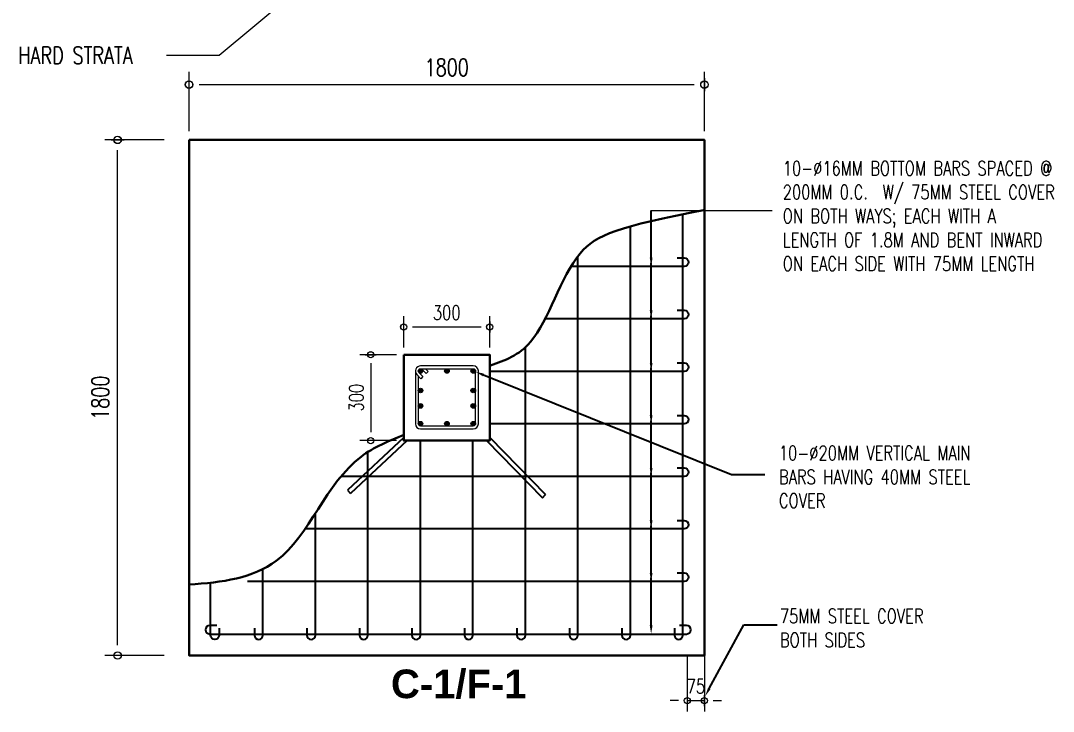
# Model space of a CAD drawing. Header units: millimetres. Extents: x 1634676 to 2610633, y -385676 to -37463.
# Drawn here: x 2099123 to 2102729, y -63676 to -61265 of the extents above; entities that cross this region are included whole.
import ezdxf
from ezdxf import colors
from ezdxf.entities.mleader import LeaderData, LeaderLine
from ezdxf.math import Vec2, Vec3

# ---------------------------------------------------------------- set-up
doc = ezdxf.new("R2010")
doc.units = ezdxf.units.MM
doc.header["$MEASUREMENT"] = 0
doc.layers.get('0').update_dxf_attribs({"lineweight": 15})
doc.layers.get('Defpoints').update_dxf_attribs({"color": 250})
for name, color, linetype, lineweight in [('ST-ANNOT_A', 74, 'Continuous', 20), ('ST-ANNOT_ALeadLines', 250, 'Continuous', 13), ('ST-COL_E', 6, 'Continuous', 30), ('ST-DIM_E', 250, 'Continuous', 13), ('ST-STL_E', 5, 'Continuous', 25), ('ST-TIES_E', 14, 'Continuous', 15)]:
    doc.layers.add(name, color=color, linetype=linetype, lineweight=lineweight)
doc.styles.add('ST_TEXT', font='romans.shx', dxfattribs={"width": 0.75})
doc.styles.get("Standard").update_dxf_attribs({"font": 'GOTHIC.TTF'})
doc.dimstyles.new('ST_D25', dxfattribs={"dimscale": 25, "dimtxt": 2, "dimasz": 1.2, "dimexe": 1.5, "dimexo": 1, "dimgap": 1, "dimtad": 1, "dimdec": 0, "dimzin": 1, "dimdsep": 46, "dimtxsty": 'ST_TEXT', "dimblk": 'OpenIndicator', "dimcen": 1, "dimclrd": 256, "dimclre": 256, "dimclrt": 7, "dimadec": 0, "dimazin": 0, "dimtfac": 1, "dimtdec": 0, "dimtix": 1, "dimtmove": 2, "dimatfit": 3, "dimldrblk": 'OPEN90', "dimfxl": 0.075, "dimlwd": -1, "dimlwe": -1, "dimarcsym": 0})
doc.dimstyles.new('ST_D30', dxfattribs={"dimscale": 30, "dimtxt": 2, "dimasz": 1.2, "dimexe": 1.5, "dimexo": 1, "dimgap": 1, "dimtad": 1, "dimdec": 0, "dimzin": 1, "dimdsep": 46, "dimtxsty": 'ST_TEXT', "dimblk": 'OpenIndicator', "dimcen": 1, "dimclrd": 256, "dimclre": 256, "dimclrt": 7, "dimadec": 0, "dimazin": 0, "dimtfac": 1, "dimtdec": 0, "dimtix": 1, "dimtmove": 2, "dimatfit": 3, "dimldrblk": 'OPEN90', "dimfxl": 0.075, "dimlwd": -1, "dimlwe": -1, "dimarcsym": 0})
doc.dimstyles.new('ST_D35', dxfattribs={"dimscale": 35, "dimtxt": 2, "dimasz": 1.2, "dimexe": 1.5, "dimexo": 1, "dimgap": 1, "dimtad": 1, "dimdec": 0, "dimzin": 1, "dimdsep": 46, "dimtxsty": 'ST_TEXT', "dimblk": 'OpenIndicator', "dimcen": 1, "dimclrd": 256, "dimclre": 256, "dimclrt": 7, "dimadec": 0, "dimazin": 0, "dimtfac": 1, "dimtdec": 0, "dimtix": 1, "dimtmove": 2, "dimatfit": 3, "dimldrblk": 'OPEN90', "dimfxl": 0.075, "dimlwd": -1, "dimlwe": -1, "dimarcsym": 0})

# ---------------------------------------------------------------- blocks, each defined once
blk = doc.blocks.new('OpenIndicator')
at = {"layer": 'ST-DIM_E'}
h = blk.add_hatch(color=255, dxfattribs=at)
h.paths.add_polyline_path([(0.35, 0), (0.365, 0, 0.414214), (0, 0.365), (0, 0.35, -0.414214)])
h.paths.add_polyline_path([(0, 0.35), (0, 0.365, 0.414214), (-0.365, 0), (-0.35, 0, -0.414214)])
h.paths.add_polyline_path([(0, -0.35), (0, -0.365, 0.414214), (0.365, 0), (0.35, 0, -0.414214)])
h.paths.add_polyline_path([(-0.35, 0), (-0.365, 0, 0.414214), (0, -0.365), (0, -0.35, -0.414214)])
at = {"layer": 'ST-DIM_E', "color": 255}
blk.add_line((0, 0.634), (0, -0.634), dxfattribs=at)
at = {"layer": 'ST-DIM_E', "color": 255, "const_width": 0.01}
blk.add_lwpolyline([(-0.63, 0), (0.63, 0)], dxfattribs=at)
at = {"layer": 'ST-DIM_E', "color": 255}
for radius in [0.365, 0.35]:
    blk.add_circle((0, 0), radius, dxfattribs=at)
blk = doc.blocks.new('*D1738')
at = {"layer": 'Defpoints', "color": 0, "transparency": 16777216}
for p in [(2100760.9, -62334.3), (2100460.9, -62431.2), (2100760.9, -62431.2)]:
    blk.add_point(p, dxfattribs=at)
at = {"layer": 'ST-DIM_E', "transparency": 16777216}
for p, q in [((2100460.9, -62406.2), (2100460.9, -62296.8)), ((2100760.9, -62406.2), (2100760.9, -62296.8)), ((2100490.9, -62334.3), (2100730.9, -62334.3))]:
    blk.add_line(p, q, dxfattribs=at)
at = {"layer": 'ST-DIM_E', "transparency": 16777216, "xscale": 30, "yscale": 30, "zscale": 30, "rotation": 180}
blk.add_blockref('OpenIndicator', (2100460.9, -62334.3), dxfattribs=at)
at = {"layer": 'ST-DIM_E', "transparency": 16777216, "xscale": 30, "yscale": 30, "zscale": 30}
blk.add_blockref('OpenIndicator', (2100760.9, -62334.3), dxfattribs=at)
at = {"layer": 'ST-DIM_E', "color": 7, "transparency": 16777216, "insert": (2100610.9, -62284.3), "char_height": 50, "attachment_point": 5, "style": 'ST_TEXT'}
blk.add_mtext('300', dxfattribs=at)
blk = doc.blocks.new('_Open90')
at = {"color": 0, "linetype": 'ByBlock', "lineweight": -2}
for p, q in [((0, 0), (-1, 0)), ((-0.5, 0.5), (0, 0)), ((0, 0), (-0.5, -0.5))]:
    blk.add_line(p, q, dxfattribs=at)
blk = doc.blocks.new('*D1739')
at = {"layer": 'Defpoints', "color": 0, "transparency": 16777216}
for p in [(2100460.9, -62431.2), (2100345.3, -62731.2), (2100460.9, -62731.2)]:
    blk.add_point(p, dxfattribs=at)
at = {"layer": 'ST-DIM_E', "transparency": 16777216}
for p, q in [((2100435.9, -62431.2), (2100307.8, -62431.2)), ((2100345.3, -62461.2), (2100345.3, -62701.2)), ((2100435.9, -62731.2), (2100307.8, -62731.2))]:
    blk.add_line(p, q, dxfattribs=at)
at = {"layer": 'ST-DIM_E', "transparency": 16777216, "xscale": 30, "yscale": 30, "zscale": 30}
for p, rotation in [((2100345.3, -62431.2), 90), ((2100345.3, -62731.2), 270)]:
    blk.add_blockref('OpenIndicator', p, dxfattribs=dict(at, rotation=rotation))
at = {"layer": 'ST-DIM_E', "color": 7, "transparency": 16777216, "insert": (2100295.3, -62581.2), "char_height": 50, "attachment_point": 5, "rotation": 90, "style": 'ST_TEXT'}
blk.add_mtext('300', dxfattribs=at)
blk = doc.blocks.new('*D1737')
at = {"layer": 'Defpoints', "color": 0, "transparency": 16777216}
for p in [(2101450.9, -63454.2), (2101510.9, -63454.2), (2101510.9, -63638.7)]:
    blk.add_point(p, dxfattribs=at)
at = {"layer": 'ST-DIM_E', "transparency": 16777216}
for p, q in [((2101450.9, -63479.2), (2101450.9, -63676.2)), ((2101510.9, -63479.2), (2101510.9, -63676.2)), ((2101420.9, -63638.7), (2101390.9, -63638.7)), ((2101450.9, -63638.7), (2101510.9, -63638.7)), ((2101540.9, -63638.7), (2101570.9, -63638.7))]:
    blk.add_line(p, q, dxfattribs=at)
at = {"layer": 'ST-DIM_E', "transparency": 16777216, "xscale": 30, "yscale": 30, "zscale": 30}
blk.add_blockref('OpenIndicator', (2101450.9, -63638.7), dxfattribs=at)
at = {"layer": 'ST-DIM_E', "transparency": 16777216, "xscale": 30, "yscale": 30, "zscale": 30, "rotation": 180}
blk.add_blockref('OpenIndicator', (2101510.9, -63638.7), dxfattribs=at)
at = {"layer": 'ST-DIM_E', "color": 7, "transparency": 16777216, "insert": (2101480.9, -63588.7), "char_height": 50, "width": 58.929, "attachment_point": 5, "style": 'ST_TEXT'}
blk.add_mtext('75', dxfattribs=at)
blk = doc.blocks.new('*D1740')
at = {"layer": 'Defpoints', "color": 0, "ltscale": 2, "transparency": 16777216}
for p in [(2101510.9, -61488.2), (2099710.9, -61681.2), (2101510.9, -61681.2)]:
    blk.add_point(p, dxfattribs=at)
at = {"layer": 'ST-DIM_E', "ltscale": 2, "transparency": 16777216}
for p, q in [((2099710.9, -61651.2), (2099710.9, -61443.2)), ((2101510.9, -61651.2), (2101510.9, -61443.2)), ((2099746.9, -61488.2), (2101474.9, -61488.2))]:
    blk.add_line(p, q, dxfattribs=at)
at = {"layer": 'ST-DIM_E', "ltscale": 2, "transparency": 16777216, "xscale": 36, "yscale": 36, "zscale": 36, "rotation": 180}
blk.add_blockref('OpenIndicator', (2099710.9, -61488.2), dxfattribs=at)
at = {"layer": 'ST-DIM_E', "ltscale": 2, "transparency": 16777216, "xscale": 36, "yscale": 36, "zscale": 36}
blk.add_blockref('OpenIndicator', (2101510.9, -61488.2), dxfattribs=at)
at = {"layer": 'ST-DIM_E', "color": 7, "ltscale": 2, "transparency": 16777216, "insert": (2100610.9, -61428.2), "char_height": 60, "attachment_point": 5, "style": 'ST_TEXT'}
blk.add_mtext('1800', dxfattribs=at)
blk = doc.blocks.new('*D1741')
at = {"layer": 'Defpoints', "color": 0, "ltscale": 2, "transparency": 16777216}
for p in [(2099461.4, -61681.2), (2099654.4, -61681.2), (2099654.4, -63481.2)]:
    blk.add_point(p, dxfattribs=at)
at = {"layer": 'ST-DIM_E', "ltscale": 2, "transparency": 16777216}
for p, q in [((2099624.4, -61681.2), (2099416.4, -61681.2)), ((2099461.4, -63445.2), (2099461.4, -61717.2)), ((2099624.4, -63481.2), (2099416.4, -63481.2))]:
    blk.add_line(p, q, dxfattribs=at)
at = {"layer": 'ST-DIM_E', "ltscale": 2, "transparency": 16777216, "xscale": 36, "yscale": 36, "zscale": 36}
for p, rotation in [((2099461.4, -61681.2), 90), ((2099461.4, -63481.2), 270)]:
    blk.add_blockref('OpenIndicator', p, dxfattribs=dict(at, rotation=rotation))
at = {"layer": 'ST-DIM_E', "color": 7, "ltscale": 2, "transparency": 16777216, "insert": (2099401.4, -62581.2), "char_height": 60, "attachment_point": 5, "rotation": 90, "style": 'ST_TEXT'}
blk.add_mtext('1800', dxfattribs=at)

msp = doc.modelspace()

# ---------------------------------------------------------------- hatches: boundary and pattern name
at = {"layer": 'ST-TIES_E', "ltscale": 2}
h = msp.add_hatch(color=256, dxfattribs=at)
h.dxf.hatch_style = 1
h.paths.add_polyline_path([(2100511.5, -62487.95, 1), (2100527.5, -62487.95, 1)])
h = msp.add_hatch(color=256, dxfattribs=at)
h.dxf.hatch_style = 1
h.paths.add_polyline_path([(2100603.5, -62487.95, 1), (2100619.5, -62487.95, 1)])
h = msp.add_hatch(color=256, dxfattribs=at)
h.dxf.hatch_style = 1
h.paths.add_polyline_path([(2100695.5, -62487.95, 1), (2100711.5, -62487.95, 1)])
h = msp.add_hatch(color=256, dxfattribs=at)
h.dxf.hatch_style = 1
h.paths.add_polyline_path([(2100511.5, -62555.97, 1), (2100527.5, -62555.97, 1)])
h = msp.add_hatch(color=256, dxfattribs=at)
h.dxf.hatch_style = 1
h.paths.add_polyline_path([(2100695.5, -62555.97, 1), (2100711.5, -62555.97, 1)])
h = msp.add_hatch(color=256, dxfattribs=at)
h.dxf.hatch_style = 1
h.paths.add_polyline_path([(2100511.5, -62609.97, 1), (2100527.5, -62609.97, 1)])
h = msp.add_hatch(color=256, dxfattribs=at)
h.dxf.hatch_style = 1
h.paths.add_polyline_path([(2100695.5, -62609.97, 1), (2100711.5, -62609.97, 1)])
h = msp.add_hatch(color=256, dxfattribs=at)
h.dxf.hatch_style = 1
h.paths.add_polyline_path([(2100511.5, -62671.95, 1), (2100527.5, -62671.95, 1)])
h = msp.add_hatch(color=256, dxfattribs=at)
h.dxf.hatch_style = 1
h.paths.add_polyline_path([(2100603.5, -62671.95, 1), (2100619.5, -62671.95, 1)])
h = msp.add_hatch(color=256, dxfattribs=at)
h.dxf.hatch_style = 1
h.paths.add_polyline_path([(2100695.5, -62671.95, 1), (2100711.5, -62671.95, 1)])

# ---------------------------------------------------------------- linework, layer by layer
at = {"layer": 'ST-ANNOT_ALeadLines'}
msp.add_line((2101324.784, -61927.312), (2101747.878, -61927.312), dxfattribs=at)
at = {"layer": 'ST-COL_E', "elevation": 0}
for points in [[(2099710.884, -61681.177), (2101510.884, -61681.177), (2101510.884, -63481.177), (2099710.884, -63481.177)], [(2100460.884, -62431.177), (2100760.884, -62431.177), (2100760.884, -62731.177), (2100460.884, -62731.177)]]:
    msp.add_lwpolyline(points, close=True, dxfattribs=at)
at = {"layer": 'ST-COL_E'}
for points, knots in [([(2100764.258, -62468.697, 0), (2100813.87, -62451.212), (2100942.327, -62405.374), (2101039.677, -62039.866), (2101209.178, -61985.693), (2101513.817, -61924.864)], [0.001730984, 0.001730984, 0.001730984, 0.001730984, 0.153450882, 0.395713661, 0.591443204, 0.591443204, 0.591443204, 0.591443204]), ([(2100462.56, -62710.339, 0), (2100409.363, -62732.071), (2100208.939, -62813.947), (2100094.123, -63187.888), (2099826.301, -63226.941), (2099710.884, -63232.933)], [0, 0, 0, 0, 169.33609108, 637.98724113, 959.79593126, 959.79593126, 959.79593126, 959.79593126])]:
    msp.add_open_spline(points, degree=3, knots=knots, dxfattribs=at)
at = {"layer": 'ST-STL_E'}
for p, q in [((2100460.884, -62720.225), (2100264.205, -62904.124)), ((2100472.597, -62731.177), (2100275.132, -62915.811)), ((2100749.693, -62731.177), (2100944.942, -62930.802)), ((2100760.884, -62719.736), (2100956.381, -62919.614)), ((2100264.205, -62904.124), (2100275.132, -62915.811)), ((2100944.942, -62930.802), (2100956.381, -62919.614))]:
    msp.add_line(p, q, dxfattribs=at)
at = {"layer": 'ST-STL_E', "elevation": 0}
for points in [[(2101405.884, -63385.721), (2101405.884, -63410.177, 1), (2101435.884, -63410.177), (2101435.884, -61940.682)], [(2101222.55, -63385.721), (2101222.55, -63410.177, 1), (2101252.55, -63410.177), (2101252.55, -61984.769)], [(2101039.217, -63385.721), (2101039.217, -63410.177, 1), (2101069.217, -63410.177), (2101069.217, -62087.396)], [(2101415.427, -62092.844), (2101439.884, -62092.844, -1), (2101439.884, -62122.844), (2101045.295, -62122.844)], [(2101415.427, -62276.177), (2101439.884, -62276.177, -1), (2101439.884, -62306.177), (2100954.039, -62306.177)], [(2100855.884, -63385.721), (2100855.884, -63410.177, 1), (2100885.884, -63410.177), (2100885.884, -62404.763)], [(2101415.427, -62459.511), (2101439.884, -62459.511, -1), (2101439.884, -62489.511), (2100760.884, -62489.511)], [(2101415.427, -62642.844), (2101439.884, -62642.844, -1), (2101439.884, -62672.844), (2100760.884, -62672.844)], [(2100489.217, -63385.721), (2100489.217, -63410.177, 1), (2100519.217, -63410.177), (2100519.217, -62731.177)], [(2100672.55, -63385.721), (2100672.55, -63410.177, 1), (2100702.55, -63410.177), (2100702.55, -62731.177)], [(2100305.884, -63385.721), (2100305.884, -63410.177, 1), (2100335.884, -63410.177), (2100335.884, -62770.671)], [(2101415.427, -62826.177), (2101439.884, -62826.177, -1), (2101439.884, -62856.177), (2100241.597, -62856.177)], [(2100122.55, -63385.721), (2100122.55, -63410.177, 1), (2100152.55, -63410.177), (2100152.55, -62984.37)], [(2101415.427, -63009.511), (2101439.884, -63009.511, -1), (2101439.884, -63039.511), (2100115.889, -63039.511)], [(2099939.217, -63385.721), (2099939.217, -63410.177, 1), (2099969.217, -63410.177), (2099969.217, -63179.3)], [(2101415.427, -63192.844), (2101439.884, -63192.844, -1), (2101439.884, -63222.844), (2099915.048, -63222.844)], [(2099815.884, -63385.721), (2099815.884, -63410.177, -1), (2099785.884, -63410.177), (2099785.884, -63227.172)], [(2099808.384, -63376.177), (2099783.927, -63376.177, 1), (2099783.927, -63406.177), (2101447.927, -63406.177, 1), (2101447.927, -63376.177), (2101423.471, -63376.177)]]:
    msp.add_lwpolyline(points, format="xyb", dxfattribs=at)
at = {"layer": 'ST-TIES_E'}
for p, q in [((2100513.843, -62493.607), (2100527.985, -62507.749)), ((2100539.299, -62496.435), (2100525.157, -62482.293)), ((2100536.956, -62479.95), (2100546.37, -62489.364)), ((2100546.37, -62489.364), (2100539.299, -62496.435)), ((2100520.914, -62514.82), (2100506.772, -62500.678)), ((2100527.985, -62507.749), (2100520.914, -62514.82)), ((2100519.5, -62679.95), (2100703.5, -62679.95))]:
    msp.add_line(p, q, dxfattribs=at)
at = {"layer": 'ST-TIES_E', "elevation": 0}
for points in [[(2100501.5, -62487.95), (2100501.5, -62671.95)], [(2100703.5, -62469.95), (2100519.5, -62469.95)], [(2100519.5, -62479.95), (2100703.5, -62479.95)], [(2100711.5, -62671.95), (2100711.5, -62487.95)], [(2100721.5, -62671.95), (2100721.5, -62487.95)], [(2100511.5, -62505.406), (2100511.5, -62671.95)], [(2100519.5, -62689.95), (2100703.5, -62689.95)]]:
    msp.add_lwpolyline(points, dxfattribs=at)
at = {"layer": 'ST-TIES_E', "ltscale": 2}
for centre in [(2100519.5, -62487.95), (2100611.5, -62487.95), (2100703.5, -62487.95), (2100519.5, -62555.97), (2100703.5, -62555.97), (2100519.5, -62609.97), (2100703.5, -62609.97)]:
    msp.add_circle(centre, 8, dxfattribs=at)
at = {"layer": 'ST-TIES_E'}
for centre in [(2100519.5, -62671.95), (2100611.5, -62671.95), (2100703.5, -62671.95)]:
    msp.add_circle(centre, 8, dxfattribs=at)
at = {"layer": 'ST-TIES_E', "ltscale": 2}
for centre, start, end in [((2100519.5, -62487.95), 90, 225), ((2100703.5, -62487.95), 0, 90)]:
    msp.add_arc(centre, 18, start, end, dxfattribs=at)
at = {"layer": 'ST-TIES_E'}
for centre, start, end in [((2100519.5, -62671.95), 180, 270), ((2100703.5, -62671.95), 270, 0)]:
    msp.add_arc(centre, 18, start, end, dxfattribs=at)

# ---------------------------------------------------------------- texts
at = {"insert": (2100416.143, -63530.251), "char_height": 100, "attachment_point": 1}
msp.add_mtext_dynamic_manual_height_columns('{\\fArial|b1|i0|c0|p34;C-1/F-1}', width=2333.06058, gutter_width=1.378, heights=[0.414], dxfattribs=at)
at = {"layer": 'ST-ANNOT_A', "ltscale": 2, "insert": (2097143.635, -61356.082), "char_height": 60, "width": 2415.13492, "attachment_point": 1, "style": 'ST_TEXT'}
msp.add_mtext('\\pi1971.56349;HARD STRATA', dxfattribs=at)
at = {"layer": 'ST-ANNOT_A', "char_height": 50, "attachment_point": 4, "style": 'ST_TEXT'}
for s, width, heights, insert in [('10-%%C16MM BOTTOM BARS SPACED @ 200MM 0.C.  W/ 75MM STEEL COVER ON BOTH WAYS; EACH WITH A LENGTH OF 1.8M AND BENT INWARD ON EACH SIDE WITH 75MM LENGTH', 1031.27771, [488.402], (2101784.407, -61946.95)), ('10-%%C20MM VERTICAL MAIN BARS HAVING 40MM STEEL COVER', 854.27204, [0], (2101770.981, -62857.589)), ('75MM STEEL COVER\\PBOTH SIDES', 854.27204, [0], (2101774.619, -63385.354))]:
    msp.add_mtext_dynamic_manual_height_columns(s, width=width, gutter_width=1, heights=heights, dxfattribs=dict(at, insert=insert))

# ---------------------------------------------------------------- dimensions: what is measured, and where the dimension line sits
at = {"layer": 'ST-DIM_E', "ltscale": 2}
dim = msp.add_linear_dim(base=(2101510.884, -61488.162), p1=(2099710.884, -61681.177), p2=(2101510.884, -61681.177), dimstyle='ST_D30', dxfattribs=at)
dim.commit()
dim.dimension.update_dxf_attribs({"geometry": '*D1740', "text_midpoint": (2100610.884, -61428.162)})
dim = msp.add_linear_dim(base=(2099461.384, -61681.177), p1=(2099654.399, -63481.177), p2=(2099654.399, -61681.177), angle=90, dimstyle='ST_D30', dxfattribs=at)
dim.commit()
dim.dimension.update_dxf_attribs({"geometry": '*D1741', "text_midpoint": (2099401.384, -62581.177)})
at = {"layer": 'ST-DIM_E'}
for base, p1, p2, text, picture, middle in [((2100760.884, -62334.296), (2100460.884, -62431.177), (2100760.884, -62431.177), '300', '*D1738', (2100610.884, -62284.296)), ((2101510.884, -63638.677), (2101450.884, -63454.193), (2101510.884, -63454.193), '75', '*D1737', (2101480.884, -63588.677))]:
    dim = msp.add_linear_dim(base=base, p1=p1, p2=p2, text=text, dimstyle='ST_D25', dxfattribs=at)
    dim.commit()
    dim.dimension.update_dxf_attribs({"geometry": picture, "text_midpoint": middle})
dim = msp.add_linear_dim(base=(2100345.254, -62731.177), p1=(2100460.884, -62431.177), p2=(2100460.884, -62731.177), angle=90, text='300', dimstyle='ST_D25', dxfattribs=at)
dim.commit()
dim.dimension.update_dxf_attribs({"geometry": '*D1739', "text_midpoint": (2100295.254, -62581.177)})

# ---------------------------------------------------------------- leaders
at = {"layer": 'ST-ANNOT_ALeadLines'}
ml = msp.add_multileader_mtext('Standard', dxfattribs=at)
ml.set_content('', color=256)
ml.set_leader_properties()
ml.build(insert=Vec2(0, 0))
ml.multileader.update_dxf_attribs({"dogleg_length": 116.79, "arrow_head_size": 30})
ctx = ml.context
ctx.base_point, ctx.char_height, ctx.arrow_head_size, ctx.landing_gap_size, ctx.plane_origin, ctx.plane_x_axis, ctx.plane_y_axis = Vec3(2101324.784, -61747.312), 180, 30, 90, Vec3(2101304.522, -60402.001), Vec3(0, -1), Vec3(1, 0)
notes = []
notes.append((ctx, [(0, (1, 1, 0), (2101324.784, -62044.102), (0, 1), 116.79, [(0, [(2101324.784, -62122.844)], 0, [])])]))
ctx.mtext.insert, ctx.mtext.text_direction, ctx.mtext.rotation, ctx.mtext.flow_direction = Vec3(2101414.784, -61837.312), Vec3(0, -1), 4.71238898, 5
ml = msp.add_multileader_mtext('Standard', dxfattribs=at)
ml.set_content('', color=256)
ml.set_leader_properties()
ml.build(insert=Vec2(0, 0))
ml.multileader.update_dxf_attribs({"dogleg_length": 116.79, "arrow_head_size": 30})
ctx = ml.context
ctx.base_point, ctx.char_height, ctx.arrow_head_size, ctx.landing_gap_size, ctx.plane_origin, ctx.plane_x_axis, ctx.plane_y_axis = Vec3(2101324.784, -61930.645), 180, 30, 90, Vec3(2101304.522, -60585.334), Vec3(0, -1), Vec3(1, 0)
notes.append((ctx, [(0, (1, 1, 0), (2101324.784, -62227.435), (0, 1), 116.79, [(0, [(2101324.784, -62306.177)], 0, [])])]))
ctx.mtext.insert, ctx.mtext.text_direction, ctx.mtext.rotation, ctx.mtext.flow_direction = Vec3(2101414.784, -62020.645), Vec3(0, -1), 4.71238898, 5
ml = msp.add_multileader_mtext('Standard', dxfattribs=at)
ml.set_content('', color=256)
ml.set_leader_properties()
ml.build(insert=Vec2(0, 0))
ml.multileader.update_dxf_attribs({"dogleg_length": 116.79, "arrow_head_size": 30})
ctx = ml.context
ctx.base_point, ctx.char_height, ctx.arrow_head_size, ctx.landing_gap_size, ctx.plane_origin, ctx.plane_x_axis, ctx.plane_y_axis = Vec3(2101324.784, -62113.978), 180, 30, 90, Vec3(2101304.522, -60768.668), Vec3(0, -1), Vec3(1, 0)
notes.append((ctx, [(0, (1, 1, 0), (2101324.784, -62410.768), (0, 1), 116.79, [(0, [(2101324.784, -62489.511)], 0, [])])]))
ctx.mtext.insert, ctx.mtext.text_direction, ctx.mtext.rotation, ctx.mtext.flow_direction = Vec3(2101414.784, -62203.978), Vec3(0, -1), 4.71238898, 5
ml = msp.add_multileader_mtext('Standard', dxfattribs=at)
ml.set_content('', color=256)
ml.set_leader_properties()
ml.build(insert=Vec2(0, 0))
ml.multileader.update_dxf_attribs({"dogleg_length": 116.79, "arrow_head_size": 30})
ctx = ml.context
ctx.base_point, ctx.char_height, ctx.arrow_head_size, ctx.landing_gap_size, ctx.plane_origin, ctx.plane_x_axis, ctx.plane_y_axis = Vec3(2101324.784, -62297.312), 180, 30, 90, Vec3(2101304.522, -60952.001), Vec3(0, -1), Vec3(1, 0)
notes.append((ctx, [(0, (1, 1, 0), (2101324.784, -62594.102), (0, 1), 116.79, [(0, [(2101324.784, -62672.844)], 0, [])])]))
ctx.mtext.insert, ctx.mtext.text_direction, ctx.mtext.rotation, ctx.mtext.flow_direction = Vec3(2101414.784, -62387.312), Vec3(0, -1), 4.71238898, 5
ml = msp.add_multileader_mtext('Standard', dxfattribs=at)
ml.set_content('', color=256)
ml.set_leader_properties()
ml.build(insert=Vec2(0, 0))
ml.multileader.update_dxf_attribs({"dogleg_length": 0.36, "arrow_head_size": 30})
ctx = ml.context
ctx.base_point, ctx.char_height, ctx.arrow_head_size, ctx.landing_gap_size, ctx.plane_origin = Vec3(2101721.677, -62848.798), 180, 30, 90, Vec3(2103299.504, -63000.345)
notes.append((ctx, [(0, (1, 1, 0), (2101604.887, -62848.798), (1, 0), 116.79, [(0, [(2100711.057, -62490.574)], 0, [])])]))
ctx.mtext.insert, ctx.mtext.flow_direction = Vec3(2101811.677, -62758.798), 5
ml = msp.add_multileader_mtext('Standard', dxfattribs=at)
ml.set_content('', color=256)
ml.set_leader_properties()
ml.build(insert=Vec2(0, 0))
ml.multileader.update_dxf_attribs({"dogleg_length": 116.79, "arrow_head_size": 30})
ctx = ml.context
ctx.base_point, ctx.char_height, ctx.arrow_head_size, ctx.landing_gap_size, ctx.plane_origin, ctx.plane_x_axis, ctx.plane_y_axis = Vec3(2101324.784, -62480.645), 180, 30, 90, Vec3(2101304.522, -61135.334), Vec3(0, -1), Vec3(1, 0)
notes.append((ctx, [(0, (1, 1, 0), (2101324.784, -62777.435), (0, 1), 116.79, [(0, [(2101324.784, -62856.177)], 0, [])])]))
ctx.mtext.insert, ctx.mtext.text_direction, ctx.mtext.rotation, ctx.mtext.flow_direction = Vec3(2101414.784, -62570.645), Vec3(0, -1), 4.71238898, 5
ml = msp.add_multileader_mtext('Standard', dxfattribs=at)
ml.set_content('', color=256)
ml.set_leader_properties()
ml.build(insert=Vec2(0, 0))
ml.multileader.update_dxf_attribs({"dogleg_length": 116.79, "arrow_head_size": 30})
ctx = ml.context
ctx.base_point, ctx.char_height, ctx.arrow_head_size, ctx.landing_gap_size, ctx.plane_origin, ctx.plane_x_axis, ctx.plane_y_axis = Vec3(2101324.784, -62663.978), 180, 30, 90, Vec3(2101304.522, -61318.668), Vec3(0, -1), Vec3(1, 0)
notes.append((ctx, [(0, (1, 1, 0), (2101324.784, -62960.768), (0, 1), 116.79, [(0, [(2101324.784, -63039.511)], 0, [])])]))
ctx.mtext.insert, ctx.mtext.text_direction, ctx.mtext.rotation, ctx.mtext.flow_direction = Vec3(2101414.784, -62753.978), Vec3(0, -1), 4.71238898, 5
ml = msp.add_multileader_mtext('Standard', dxfattribs=at)
ml.set_content('', color=256)
ml.set_leader_properties()
ml.build(insert=Vec2(0, 0))
ml.multileader.update_dxf_attribs({"dogleg_length": 116.79, "arrow_head_size": 30})
ctx = ml.context
ctx.base_point, ctx.char_height, ctx.arrow_head_size, ctx.landing_gap_size, ctx.plane_origin, ctx.plane_x_axis, ctx.plane_y_axis = Vec3(2101324.784, -62847.312), 180, 30, 90, Vec3(2101304.522, -61502.001), Vec3(0, -1), Vec3(1, 0)
notes.append((ctx, [(0, (1, 1, 0), (2101324.784, -63144.102), (0, 1), 116.79, [(0, [(2101324.784, -63222.844)], 0, [])])]))
ctx.mtext.insert, ctx.mtext.text_direction, ctx.mtext.rotation, ctx.mtext.flow_direction = Vec3(2101414.784, -62937.312), Vec3(0, -1), 4.71238898, 5
ml = msp.add_multileader_mtext('Standard', dxfattribs=at)
ml.set_content('', color=256)
ml.set_leader_properties()
ml.build(insert=Vec2(0, 0))
ml.multileader.update_dxf_attribs({"dogleg_length": 116.79, "arrow_head_size": 30})
ctx = ml.context
ctx.base_point, ctx.char_height, ctx.arrow_head_size, ctx.landing_gap_size, ctx.plane_origin, ctx.plane_x_axis, ctx.plane_y_axis = Vec3(2101324.784, -63030.645), 180, 30, 90, Vec3(2101304.522, -61685.334), Vec3(0, -1), Vec3(1, 0)
notes.append((ctx, [(0, (1, 1, 0), (2101324.784, -63327.435), (0, 1), 116.79, [(0, [(2101324.784, -63406.177)], 0, [])])]))
ctx.mtext.insert, ctx.mtext.text_direction, ctx.mtext.rotation, ctx.mtext.flow_direction = Vec3(2101414.784, -63120.645), Vec3(0, -1), 4.71238898, 5
ml = msp.add_multileader_mtext('Standard', dxfattribs=at)
ml.set_content('', color=256)
ml.set_leader_properties()
ml.build(insert=Vec2(0, 0))
ml.multileader.update_dxf_attribs({"dogleg_length": 0.36, "arrow_head_size": 30})
ctx = ml.context
ctx.base_point, ctx.char_height, ctx.arrow_head_size, ctx.landing_gap_size, ctx.plane_origin = Vec3(2101765.159, -63374.705), 180, 30, 90, Vec3(2103806.062, -64106.7)
notes.append((ctx, [(0, (1, 1, 0), (2101648.369, -63374.705), (1, 0), 116.79, [(0, [(2101513.474, -63623.157)], 0, [])])]))
ctx.mtext.insert, ctx.mtext.flow_direction = Vec3(2101855.159, -63284.705), 5
at = {"layer": 'ST-DIM_E'}
msp.add_leader([(2100212.81, -61052.822), (2099816.619, -61386.93), (2099632.371, -61386.93)], dimstyle='ST_D35', override={"dimasz": 1.5, "dimtad": 0}, dxfattribs=at)
for ctx, leaders in notes:
    for number, flags, end, landing, length, lines in leaders:
        leader = LeaderData()
        leader.index, (leader.has_last_leader_line, leader.has_dogleg_vector, leader.attachment_direction) = number, flags
        leader.last_leader_point, leader.dogleg_vector, leader.dogleg_length = Vec3(end), Vec3(landing), length
        for number, points, colour, breaks in lines:
            line = LeaderLine()
            line.index, line.vertices, line.color, line.breaks = number, Vec3.list(points), colors.encode_raw_color(colour), breaks
            leader.lines.append(line)
        ctx.leaders.append(leader)

doc.saveas('drawing.dxf')
